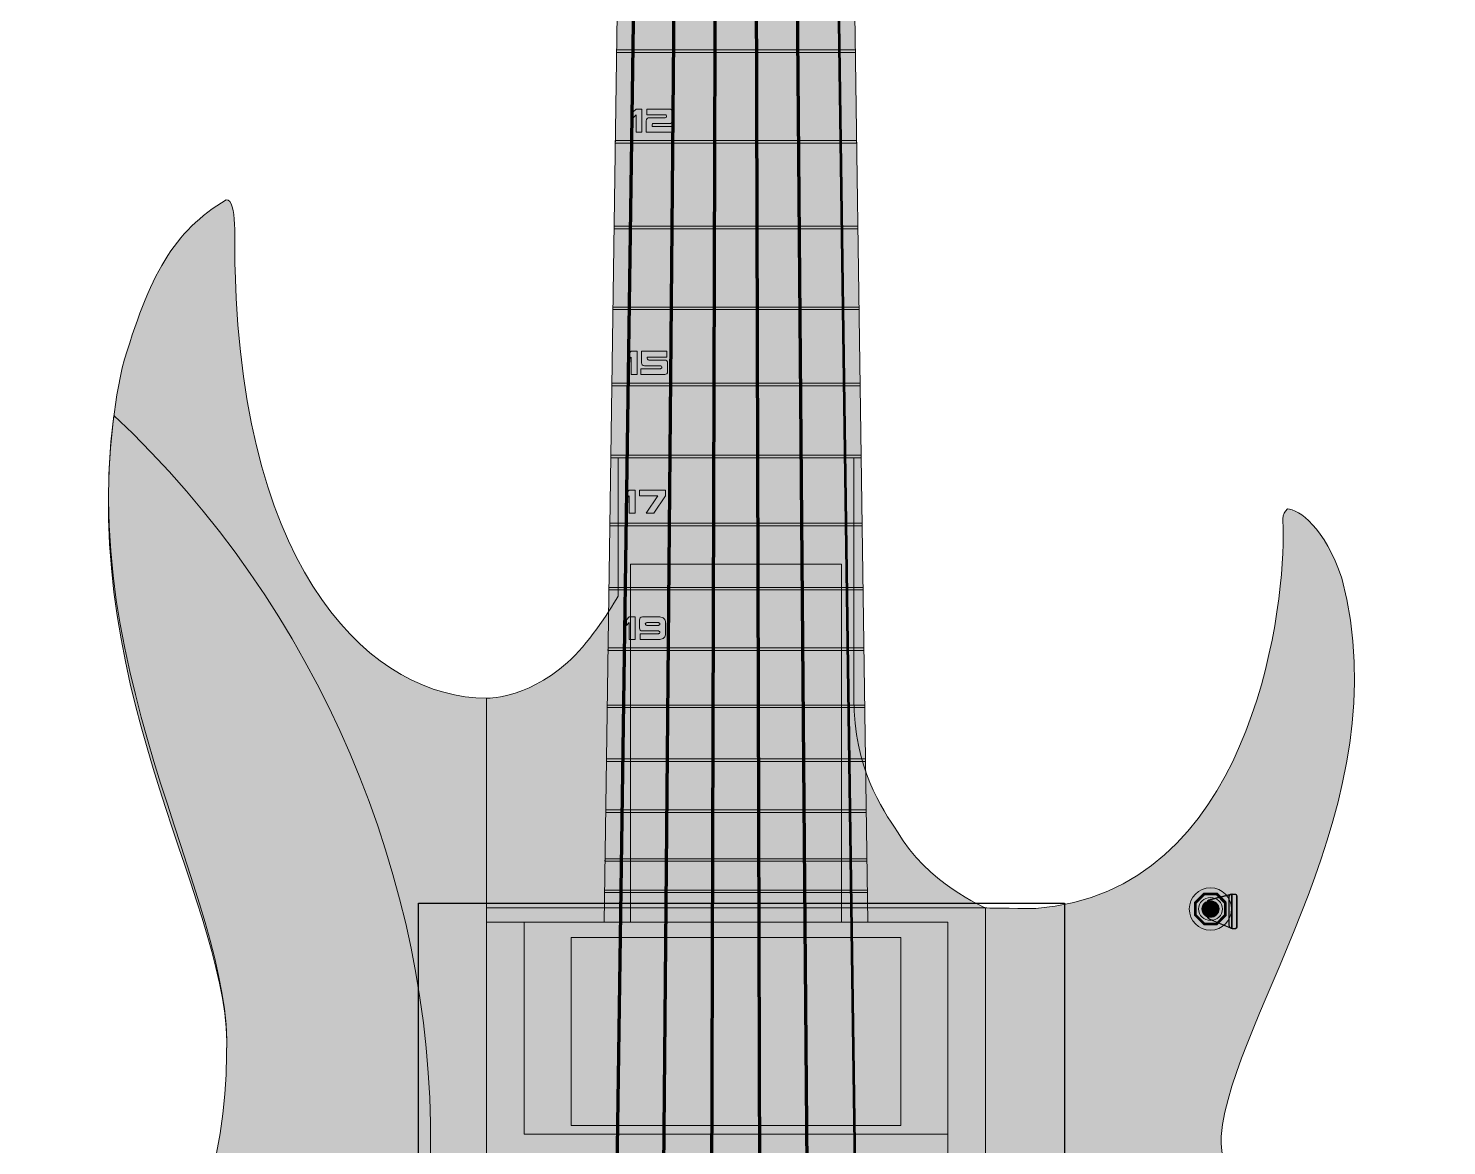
# Model space of a CAD drawing. Header units: millimetres. Extents: x -1358 to 1584, y -714 to 655.
# Drawn here: x 68.9 to 370.1, y -476.2 to -238.9 of the extents above; entities that cross this region are included whole.
import ezdxf

# ---------------------------------------------------------------- set-up
doc = ezdxf.new("R2010")
doc.units = ezdxf.units.MM
doc.header["$MEASUREMENT"] = 0
doc.layers.add('finished guitar', color=7, linetype='Continuous')
picture_1 = doc.add_image_def('image10.png', size_in_pixel=(389, 588))

# ---------------------------------------------------------------- blocks, each defined once
blk = doc.blocks.new('block 244')
at = {"layer": 'finished guitar', "true_color": 0xf23005}
h = blk.add_hatch(color=20, dxfattribs=at)
h.dxf.hatch_style = 2
edge = h.paths.add_edge_path()
edge.add_spline(control_points=[(194.09, -330.14), (194.09, -330.14), (235.33, -330.14), (244.16, -330.14), (244.16, -336.05), (244.16, -366.73), (244.16, -381.32), (244.16, -395.91), (250.05, -404.66), (253.46, -409.58), (259.45, -420.31), (272.13, -425.75), (272.13, -425.75), (272.13, -425.75), (272.13, -712.05), (272.13, -712.05), (272.13, -712.05), (257.97, -713.57), (219.04, -713.57), (180.12, -713.57), (166.13, -710.48), (166.13, -710.48), (166.13, -710.48), (166.13, -381.18), (166.13, -381.18), (166.13, -381.18), (173.96, -381.73), (183.36, -373.65), (187.62, -369.84), (192.04, -363.09), (194.09, -359.56), (194.09, -353.51), (194.09, -330.14), (194.09, -330.14)], knot_values=[0, 0, 0, 0, 1, 1, 1, 2, 2, 2, 3, 3, 3, 4, 4, 4, 5, 5, 5, 6, 6, 6, 7, 7, 7, 8, 8, 8, 9, 9, 9, 10, 10, 10, 11, 11, 11, 11], degree=3, periodic=1)
at = {"layer": 'finished guitar', "lineweight": 0}
blk.add_open_spline([(194.09, -330.14), (194.09, -330.14), (235.33, -330.14), (244.16, -330.14), (244.16, -336.05), (244.16, -366.73), (244.16, -381.32), (244.16, -395.91), (250.05, -404.66), (253.46, -409.58), (259.45, -420.31), (272.13, -425.75), (272.13, -425.75), (272.13, -425.75), (272.13, -712.05), (272.13, -712.05), (272.13, -712.05), (257.97, -713.57), (219.04, -713.57), (180.12, -713.57), (166.13, -710.48), (166.13, -710.48), (166.13, -710.48), (166.13, -381.18), (166.13, -381.18), (166.13, -381.18), (173.96, -381.73), (183.36, -373.65), (187.62, -369.84), (192.04, -363.09), (194.09, -359.56), (194.09, -353.51), (194.09, -330.14), (194.09, -330.14)], degree=3, knots=[0, 0, 0, 0, 1, 1, 1, 2, 2, 2, 3, 3, 3, 4, 4, 4, 5, 5, 5, 6, 6, 6, 7, 7, 7, 8, 8, 8, 9, 9, 9, 10, 10, 10, 11, 11, 11, 11], dxfattribs=at)
blk = doc.blocks.new('block 243')
at = {"layer": 'finished guitar', "true_color": 0x6f0ead}
h = blk.add_hatch(color=204, dxfattribs=at)
h.dxf.hatch_style = 2
h.paths.add_polyline_path([(196.74, -428.8), (196.74, -352.73), (241.51, -352.73), (241.51, -428.8)])
at = {"layer": 'finished guitar', "true_color": 0xf13005}
h = blk.add_hatch(color=20, dxfattribs=at)
h.dxf.hatch_style = 2
h.paths.add_polyline_path([(166.13, -550.73), (272.13, -550.73), (272.13, -425.75), (166.13, -425.75)])
at = {"layer": 'finished guitar', "lineweight": 0}
for points in [[(196.74, -428.8), (196.74, -352.73), (241.51, -352.73), (241.51, -428.8), (196.74, -428.8)], [(166.13, -550.73), (272.13, -550.73), (272.13, -425.75), (166.13, -425.75), (166.13, -550.73)]]:
    blk.add_lwpolyline(points, dxfattribs=at)
at = {"layer": 'finished guitar'}
blk.add_blockref('block 244', (0, 0), dxfattribs=at)
blk = doc.blocks.new('block 250')
at = {"layer": 'finished guitar', "true_color": 0xffffff}
blk.add_hatch(color=7, dxfattribs=at).paths.add_polyline_path([(240.13, 61.04), (198.13, 61.04), (191.13, -428.8), (247.13, -428.8)])
at = {"layer": 'finished guitar', "lineweight": 0}
blk.add_lwpolyline([(240.13, 61.04), (198.13, 61.04), (191.13, -428.8), (247.13, -428.8), (240.13, 61.04)], dxfattribs=at)
blk = doc.blocks.new('block 249')
at = {"layer": 'finished guitar'}
blk.add_blockref('block 250', (0, 0), dxfattribs=at)
blk = doc.blocks.new('block 251')
at = {"layer": 'finished guitar', "true_color": 0x000000}
for points in [[(244.49, -244.03), (193.77, -244.03), (193.78, -243.5), (244.48, -243.5)], [(244.76, -263.29), (193.49, -263.29), (193.5, -262.76), (244.76, -262.76)], [(245.02, -281.48), (193.23, -281.48), (193.24, -280.95), (245.01, -280.95)], [(245.27, -298.64), (192.99, -298.64), (192.99, -298.11), (245.26, -298.11)], [(245.5, -314.84), (192.76, -314.84), (192.76, -314.31), (245.49, -314.31)], [(245.72, -330.14), (192.54, -330.14), (192.54, -329.61), (245.71, -329.61)], [(245.92, -344.57), (192.33, -344.57), (192.34, -344.04), (245.92, -344.04)], [(246.12, -358.19), (192.14, -358.19), (192.14, -357.66), (246.11, -357.66)], [(246.3, -371.05), (191.95, -371.05), (191.96, -370.52), (246.29, -370.52)], [(246.47, -383.19), (191.78, -383.19), (191.79, -382.66), (246.47, -382.66)], [(246.64, -394.64), (191.61, -394.64), (191.62, -394.11), (246.63, -394.11)], [(246.79, -405.46), (191.46, -405.46), (191.47, -404.93), (246.79, -404.93)], [(246.94, -415.85), (191.31, -415.85), (191.32, -415.32), (246.93, -415.32)], [(247.04, -422.49), (191.22, -422.49), (191.22, -421.96), (247.03, -421.96)]]:
    blk.add_hatch(color=178, dxfattribs=at).paths.add_polyline_path(points)
at = {"layer": 'finished guitar', "lineweight": 0}
for points in [[(244.49, -244.03), (193.77, -244.03), (193.78, -243.5), (244.48, -243.5), (244.49, -244.03)], [(244.76, -263.29), (193.49, -263.29), (193.5, -262.76), (244.76, -262.76), (244.76, -263.29)], [(245.02, -281.48), (193.23, -281.48), (193.24, -280.95), (245.01, -280.95), (245.02, -281.48)], [(245.27, -298.64), (192.99, -298.64), (192.99, -298.11), (245.26, -298.11), (245.27, -298.64)], [(245.5, -314.84), (192.76, -314.84), (192.76, -314.31), (245.49, -314.31), (245.5, -314.84)], [(245.72, -330.14), (192.54, -330.14), (192.54, -329.61), (245.71, -329.61), (245.72, -330.14)], [(245.92, -344.57), (192.33, -344.57), (192.34, -344.04), (245.92, -344.04), (245.92, -344.57)], [(246.12, -358.19), (192.14, -358.19), (192.14, -357.66), (246.11, -357.66), (246.12, -358.19)], [(246.3, -371.05), (191.95, -371.05), (191.96, -370.52), (246.29, -370.52), (246.3, -371.05)], [(246.47, -383.19), (191.78, -383.19), (191.79, -382.66), (246.47, -382.66), (246.47, -383.19)], [(246.64, -394.64), (191.61, -394.64), (191.62, -394.11), (246.63, -394.11), (246.64, -394.64)], [(246.79, -405.46), (191.46, -405.46), (191.47, -404.93), (246.79, -404.93), (246.79, -405.46)], [(246.94, -415.85), (191.31, -415.85), (191.32, -415.32), (246.93, -415.32), (246.94, -415.85)], [(247.04, -422.49), (191.22, -422.49), (191.22, -421.96), (247.03, -421.96), (247.04, -422.49)]]:
    blk.add_lwpolyline(points, dxfattribs=at)
blk = doc.blocks.new('block 257')
at = {"layer": 'finished guitar', "true_color": 0x000000}
h = blk.add_hatch(color=178, dxfattribs=at)
h.dxf.hatch_style = 2
h.paths.add_polyline_path([(197.91, -260.99), (197.91, -257.29), (197.3, -257.91), (197.3, -256.67), (197.91, -256.06), (199.15, -256.06), (199.15, -260.99)])
h = blk.add_hatch(color=178, dxfattribs=at)
h.dxf.hatch_style = 2
edge = h.paths.add_edge_path()
edge.add_spline(control_points=[(200.07, -260.99), (200.07, -260.99), (200.07, -258.53), (200.07, -258.53), (200.07, -258.36), (200.13, -258.21), (200.25, -258.09), (200.37, -257.97), (200.52, -257.91), (200.69, -257.91), (200.69, -257.91), (204.09, -257.91), (204.09, -257.91), (204.17, -257.91), (204.24, -257.88), (204.3, -257.82), (204.36, -257.76), (204.4, -257.69), (204.4, -257.6), (204.4, -257.52), (204.36, -257.44), (204.3, -257.38), (204.24, -257.32), (204.17, -257.29), (204.09, -257.29), (204.09, -257.29), (200.23, -257.29), (200.23, -257.29), (200.23, -257.29), (200.23, -256.06), (200.23, -256.06), (200.23, -256.06), (205.01, -256.06), (205.01, -256.06), (205.18, -256.06), (205.32, -256.12), (205.45, -256.24), (205.57, -256.36), (205.63, -256.51), (205.63, -256.67), (205.63, -256.67), (205.63, -258.52), (205.63, -258.52), (205.63, -258.7), (205.57, -258.84), (205.45, -258.96), (205.32, -259.08), (205.18, -259.14), (205.01, -259.14), (205.01, -259.14), (201.62, -259.14), (201.62, -259.14), (201.53, -259.14), (201.46, -259.17), (201.4, -259.23), (201.34, -259.29), (201.31, -259.37), (201.31, -259.45), (201.31, -259.45), (201.31, -259.76), (201.31, -259.76), (201.31, -259.76), (205.78, -259.76), (205.78, -259.76), (205.78, -259.76), (205.78, -260.99), (205.78, -260.99), (205.78, -260.99), (200.07, -260.99), (200.07, -260.99)], knot_values=[0, 0, 0, 0, 1, 1, 1, 2, 2, 2, 3, 3, 3, 4, 4, 4, 5, 5, 5, 6, 6, 6, 7, 7, 7, 8, 8, 8, 9, 9, 9, 10, 10, 10, 11, 11, 11, 12, 12, 12, 13, 13, 13, 14, 14, 14, 15, 15, 15, 16, 16, 16, 17, 17, 17, 18, 18, 18, 19, 19, 19, 20, 20, 20, 21, 21, 21, 22, 22, 22, 23, 23, 23, 23], degree=3, periodic=1)
at = {"layer": 'finished guitar', "lineweight": 0}
blk.add_lwpolyline([(197.91, -260.99), (197.91, -257.29), (197.3, -257.91), (197.3, -256.67), (197.91, -256.06), (199.15, -256.06), (199.15, -260.99), (197.91, -260.99)], dxfattribs=at)
blk.add_open_spline([(200.07, -260.99), (200.07, -260.99), (200.07, -258.53), (200.07, -258.53), (200.07, -258.36), (200.13, -258.21), (200.25, -258.09), (200.37, -257.97), (200.52, -257.91), (200.69, -257.91), (200.69, -257.91), (204.09, -257.91), (204.09, -257.91), (204.17, -257.91), (204.24, -257.88), (204.3, -257.82), (204.36, -257.76), (204.4, -257.69), (204.4, -257.6), (204.4, -257.52), (204.36, -257.44), (204.3, -257.38), (204.24, -257.32), (204.17, -257.29), (204.09, -257.29), (204.09, -257.29), (200.23, -257.29), (200.23, -257.29), (200.23, -257.29), (200.23, -256.06), (200.23, -256.06), (200.23, -256.06), (205.01, -256.06), (205.01, -256.06), (205.18, -256.06), (205.32, -256.12), (205.45, -256.24), (205.57, -256.36), (205.63, -256.51), (205.63, -256.67), (205.63, -256.67), (205.63, -258.52), (205.63, -258.52), (205.63, -258.7), (205.57, -258.84), (205.45, -258.96), (205.32, -259.08), (205.18, -259.14), (205.01, -259.14), (205.01, -259.14), (201.62, -259.14), (201.62, -259.14), (201.53, -259.14), (201.46, -259.17), (201.4, -259.23), (201.34, -259.29), (201.31, -259.37), (201.31, -259.45), (201.31, -259.45), (201.31, -259.76), (201.31, -259.76), (201.31, -259.76), (205.78, -259.76), (205.78, -259.76), (205.78, -259.76), (205.78, -260.99), (205.78, -260.99), (205.78, -260.99), (200.07, -260.99), (200.07, -260.99)], degree=3, knots=[0, 0, 0, 0, 1, 1, 1, 2, 2, 2, 3, 3, 3, 4, 4, 4, 5, 5, 5, 6, 6, 6, 7, 7, 7, 8, 8, 8, 9, 9, 9, 10, 10, 10, 11, 11, 11, 12, 12, 12, 13, 13, 13, 14, 14, 14, 15, 15, 15, 16, 16, 16, 17, 17, 17, 18, 18, 18, 19, 19, 19, 20, 20, 20, 21, 21, 21, 22, 22, 22, 23, 23, 23, 23], dxfattribs=at)
blk = doc.blocks.new('block 258')
at = {"layer": 'finished guitar', "true_color": 0x000000}
h = blk.add_hatch(color=178, dxfattribs=at)
h.dxf.hatch_style = 2
h.paths.add_polyline_path([(196.9, -312.45), (196.9, -308.75), (196.28, -309.37), (196.28, -308.13), (196.9, -307.51), (198.14, -307.51), (198.14, -312.45)])
h = blk.add_hatch(color=178, dxfattribs=at)
h.dxf.hatch_style = 2
edge = h.paths.add_edge_path()
edge.add_spline(control_points=[(198.91, -312.45), (198.91, -312.45), (198.91, -311.22), (198.91, -311.22), (198.91, -311.22), (203.07, -311.22), (203.07, -311.22), (203.16, -311.22), (203.23, -311.19), (203.29, -311.13), (203.35, -311.07), (203.38, -311), (203.38, -310.91), (203.38, -310.83), (203.35, -310.75), (203.29, -310.69), (203.23, -310.63), (203.16, -310.6), (203.07, -310.6), (203.07, -310.6), (199.68, -310.6), (199.68, -310.6), (199.51, -310.6), (199.36, -310.54), (199.24, -310.42), (199.12, -310.3), (199.06, -310.15), (199.06, -309.98), (199.06, -309.98), (199.06, -307.51), (199.06, -307.51), (199.06, -307.51), (204.46, -307.51), (204.46, -307.51), (204.46, -307.51), (204.46, -308.75), (204.46, -308.75), (204.46, -308.75), (200.3, -308.75), (200.3, -308.75), (200.3, -308.75), (200.3, -309.06), (200.3, -309.06), (200.3, -309.14), (200.32, -309.22), (200.38, -309.28), (200.44, -309.34), (200.52, -309.37), (200.6, -309.37), (200.6, -309.37), (204, -309.37), (204, -309.37), (204.17, -309.37), (204.31, -309.43), (204.43, -309.55), (204.56, -309.67), (204.62, -309.82), (204.62, -309.98), (204.62, -309.98), (204.62, -311.84), (204.62, -311.84), (204.62, -312.01), (204.56, -312.15), (204.43, -312.28), (204.31, -312.39), (204.17, -312.45), (204, -312.45), (204, -312.45), (198.91, -312.45), (198.91, -312.45)], knot_values=[0, 0, 0, 0, 1, 1, 1, 2, 2, 2, 3, 3, 3, 4, 4, 4, 5, 5, 5, 6, 6, 6, 7, 7, 7, 8, 8, 8, 9, 9, 9, 10, 10, 10, 11, 11, 11, 12, 12, 12, 13, 13, 13, 14, 14, 14, 15, 15, 15, 16, 16, 16, 17, 17, 17, 18, 18, 18, 19, 19, 19, 20, 20, 20, 21, 21, 21, 22, 22, 22, 23, 23, 23, 23], degree=3, periodic=1)
at = {"layer": 'finished guitar', "lineweight": 0}
blk.add_lwpolyline([(196.9, -312.45), (196.9, -308.75), (196.28, -309.37), (196.28, -308.13), (196.9, -307.51), (198.14, -307.51), (198.14, -312.45), (196.9, -312.45)], dxfattribs=at)
blk.add_open_spline([(198.91, -312.45), (198.91, -312.45), (198.91, -311.22), (198.91, -311.22), (198.91, -311.22), (203.07, -311.22), (203.07, -311.22), (203.16, -311.22), (203.23, -311.19), (203.29, -311.13), (203.35, -311.07), (203.38, -311), (203.38, -310.91), (203.38, -310.83), (203.35, -310.75), (203.29, -310.69), (203.23, -310.63), (203.16, -310.6), (203.07, -310.6), (203.07, -310.6), (199.68, -310.6), (199.68, -310.6), (199.51, -310.6), (199.36, -310.54), (199.24, -310.42), (199.12, -310.3), (199.06, -310.15), (199.06, -309.98), (199.06, -309.98), (199.06, -307.51), (199.06, -307.51), (199.06, -307.51), (204.46, -307.51), (204.46, -307.51), (204.46, -307.51), (204.46, -308.75), (204.46, -308.75), (204.46, -308.75), (200.3, -308.75), (200.3, -308.75), (200.3, -308.75), (200.3, -309.06), (200.3, -309.06), (200.3, -309.14), (200.32, -309.22), (200.38, -309.28), (200.44, -309.34), (200.52, -309.37), (200.6, -309.37), (200.6, -309.37), (204, -309.37), (204, -309.37), (204.17, -309.37), (204.31, -309.43), (204.43, -309.55), (204.56, -309.67), (204.62, -309.82), (204.62, -309.98), (204.62, -309.98), (204.62, -311.84), (204.62, -311.84), (204.62, -312.01), (204.56, -312.15), (204.43, -312.28), (204.31, -312.39), (204.17, -312.45), (204, -312.45), (204, -312.45), (198.91, -312.45), (198.91, -312.45)], degree=3, knots=[0, 0, 0, 0, 1, 1, 1, 2, 2, 2, 3, 3, 3, 4, 4, 4, 5, 5, 5, 6, 6, 6, 7, 7, 7, 8, 8, 8, 9, 9, 9, 10, 10, 10, 11, 11, 11, 12, 12, 12, 13, 13, 13, 14, 14, 14, 15, 15, 15, 16, 16, 16, 17, 17, 17, 18, 18, 18, 19, 19, 19, 20, 20, 20, 21, 21, 21, 22, 22, 22, 23, 23, 23, 23], dxfattribs=at)
blk = doc.blocks.new('block 259')
at = {"layer": 'finished guitar', "true_color": 0x000000}
h = blk.add_hatch(color=178, dxfattribs=at)
h.dxf.hatch_style = 2
h.paths.add_polyline_path([(196.48, -341.92), (196.48, -338.22), (195.86, -338.84), (195.86, -337.6), (196.48, -336.98), (197.71, -336.98), (197.71, -341.92)])
h = blk.add_hatch(color=178, dxfattribs=at)
h.dxf.hatch_style = 2
h.paths.add_polyline_path([(200.07, -341.92), (202.54, -338.22), (198.64, -338.22), (198.64, -336.98), (204.19, -336.98), (204.19, -338.22), (201.72, -341.92)])
at = {"layer": 'finished guitar', "lineweight": 0}
for points in [[(196.48, -341.92), (196.48, -338.22), (195.86, -338.84), (195.86, -337.6), (196.48, -336.98), (197.71, -336.98), (197.71, -341.92), (196.48, -341.92)], [(200.07, -341.92), (202.54, -338.22), (198.64, -338.22), (198.64, -336.98), (204.19, -336.98), (204.19, -338.22), (201.72, -341.92), (200.07, -341.92)]]:
    blk.add_lwpolyline(points, dxfattribs=at)
blk = doc.blocks.new('block 260')
at = {"layer": 'finished guitar', "true_color": 0x000000}
h = blk.add_hatch(color=178, dxfattribs=at)
h.dxf.hatch_style = 2
h.paths.add_polyline_path([(196.48, -368.7), (196.48, -365.14), (195.86, -365.73), (195.86, -364.54), (196.48, -363.95), (197.71, -363.95), (197.71, -368.7)])
h = blk.add_hatch(color=178, dxfattribs=at)
h.dxf.hatch_style = 2
edge = h.paths.add_edge_path()
edge.add_spline(control_points=[(198.79, -368.7), (198.79, -368.7), (198.79, -367.51), (198.79, -367.51), (198.79, -367.51), (202.65, -367.51), (202.65, -367.51), (202.73, -367.51), (202.81, -367.48), (202.87, -367.43), (202.93, -367.37), (202.96, -367.3), (202.96, -367.21), (202.96, -367.13), (202.93, -367.06), (202.87, -367), (202.81, -366.95), (202.73, -366.92), (202.65, -366.92), (202.65, -366.92), (199.25, -366.92), (199.25, -366.92), (199.08, -366.92), (198.94, -366.86), (198.81, -366.75), (198.7, -366.63), (198.64, -366.49), (198.64, -366.32), (198.64, -366.32), (198.64, -364.54), (198.64, -364.54), (198.64, -364.38), (198.7, -364.25), (198.81, -364.13), (198.94, -364.01), (199.08, -363.95), (199.25, -363.95), (199.25, -363.95), (202.96, -363.95), (202.96, -363.95), (203.3, -363.95), (203.59, -364.07), (203.83, -364.3), (204.07, -364.54), (204.19, -364.81), (204.19, -365.14), (204.19, -365.14), (204.19, -367.51), (204.19, -367.51), (204.19, -367.84), (204.07, -368.12), (203.83, -368.35), (203.58, -368.58), (203.3, -368.7), (202.96, -368.7), (202.96, -368.7), (198.79, -368.7), (198.79, -368.7)], knot_values=[0, 0, 0, 0, 1, 1, 1, 2, 2, 2, 3, 3, 3, 4, 4, 4, 5, 5, 5, 6, 6, 6, 7, 7, 7, 8, 8, 8, 9, 9, 9, 10, 10, 10, 11, 11, 11, 12, 12, 12, 13, 13, 13, 14, 14, 14, 15, 15, 15, 16, 16, 16, 17, 17, 17, 18, 18, 18, 19, 19, 19, 19], degree=3, periodic=1)
edge = h.paths.add_edge_path()
edge.add_spline(control_points=[(202.65, -365.73), (202.73, -365.73), (202.81, -365.7), (202.87, -365.65), (202.93, -365.59), (202.96, -365.52), (202.96, -365.43), (202.96, -365.35), (202.93, -365.28), (202.87, -365.23), (202.81, -365.17), (202.73, -365.14), (202.65, -365.14), (202.65, -365.14), (200.18, -365.14), (200.18, -365.14), (200.09, -365.14), (200.02, -365.17), (199.96, -365.23), (199.9, -365.28), (199.87, -365.35), (199.87, -365.43), (199.87, -365.52), (199.9, -365.59), (199.96, -365.65), (200.02, -365.7), (200.09, -365.73), (200.18, -365.73), (200.18, -365.73), (202.65, -365.73), (202.65, -365.73)], knot_values=[0, 0, 0, 0, 1, 1, 1, 2, 2, 2, 3, 3, 3, 4, 4, 4, 5, 5, 5, 6, 6, 6, 7, 7, 7, 8, 8, 8, 9, 9, 9, 10, 10, 10, 10], degree=3, periodic=1)
at = {"layer": 'finished guitar', "lineweight": 0}
blk.add_lwpolyline([(196.48, -368.7), (196.48, -365.14), (195.86, -365.73), (195.86, -364.54), (196.48, -363.95), (197.71, -363.95), (197.71, -368.7), (196.48, -368.7)], dxfattribs=at)
for points, knots in [([(198.79, -368.7), (198.79, -368.7), (198.79, -367.51), (198.79, -367.51), (198.79, -367.51), (202.65, -367.51), (202.65, -367.51), (202.73, -367.51), (202.81, -367.48), (202.87, -367.43), (202.93, -367.37), (202.96, -367.3), (202.96, -367.21), (202.96, -367.13), (202.93, -367.06), (202.87, -367), (202.81, -366.95), (202.73, -366.92), (202.65, -366.92), (202.65, -366.92), (199.25, -366.92), (199.25, -366.92), (199.08, -366.92), (198.94, -366.86), (198.81, -366.75), (198.7, -366.63), (198.64, -366.49), (198.64, -366.32), (198.64, -366.32), (198.64, -364.54), (198.64, -364.54), (198.64, -364.38), (198.7, -364.25), (198.81, -364.13), (198.94, -364.01), (199.08, -363.95), (199.25, -363.95), (199.25, -363.95), (202.96, -363.95), (202.96, -363.95), (203.3, -363.95), (203.59, -364.07), (203.83, -364.3), (204.07, -364.54), (204.19, -364.81), (204.19, -365.14), (204.19, -365.14), (204.19, -367.51), (204.19, -367.51), (204.19, -367.84), (204.07, -368.12), (203.83, -368.35), (203.58, -368.58), (203.3, -368.7), (202.96, -368.7), (202.96, -368.7), (198.79, -368.7), (198.79, -368.7)], [0, 0, 0, 0, 1, 1, 1, 2, 2, 2, 3, 3, 3, 4, 4, 4, 5, 5, 5, 6, 6, 6, 7, 7, 7, 8, 8, 8, 9, 9, 9, 10, 10, 10, 11, 11, 11, 12, 12, 12, 13, 13, 13, 14, 14, 14, 15, 15, 15, 16, 16, 16, 17, 17, 17, 18, 18, 18, 19, 19, 19, 19]), ([(202.65, -365.73), (202.73, -365.73), (202.81, -365.7), (202.87, -365.65), (202.93, -365.59), (202.96, -365.52), (202.96, -365.43), (202.96, -365.35), (202.93, -365.28), (202.87, -365.23), (202.81, -365.17), (202.73, -365.14), (202.65, -365.14), (202.65, -365.14), (200.18, -365.14), (200.18, -365.14), (200.09, -365.14), (200.02, -365.17), (199.96, -365.23), (199.9, -365.28), (199.87, -365.35), (199.87, -365.43), (199.87, -365.52), (199.9, -365.59), (199.96, -365.65), (200.02, -365.7), (200.09, -365.73), (200.18, -365.73), (200.18, -365.73), (202.65, -365.73), (202.65, -365.73)], [0, 0, 0, 0, 1, 1, 1, 2, 2, 2, 3, 3, 3, 4, 4, 4, 5, 5, 5, 6, 6, 6, 7, 7, 7, 8, 8, 8, 9, 9, 9, 10, 10, 10, 10])]:
    blk.add_open_spline(points, degree=3, knots=knots, dxfattribs=at)
blk = doc.blocks.new('block 252')
at = {"layer": 'finished guitar'}
for name in ['block 257', 'block 258', 'block 259', 'block 260']:
    blk.add_blockref(name, (0, 0), dxfattribs=at)
blk = doc.blocks.new('block 248')
at = {"layer": 'finished guitar'}
for name in ['block 249', 'block 251', 'block 252']:
    blk.add_blockref(name, (0, 0), dxfattribs=at)
blk = doc.blocks.new('block 278')
at = {"layer": 'finished guitar', "true_color": 0x031ca6}
h = blk.add_hatch(color=164, dxfattribs=at)
edge = h.paths.add_edge_path()
edge.add_spline(control_points=[(112.75, -290.18), (112.62, -284.19), (113.23, -275.4), (110.88, -275.31), (99.7, -282.11), (94.56, -291.04), (88.76, -311.02), (75.41, -372.62), (112.77, -423.8), (110.93, -456.98), (110.88, -501.66), (79.53, -545.06), (73.21, -590.86), (69.84, -622.74), (68.85, -693.18), (166.13, -710.48), (166.13, -710.48), (166.13, -381.18), (166.13, -381.18), (142.47, -381.18), (114.34, -355.69), (112.75, -290.18)], knot_values=[0, 0, 0, 0, 1, 1, 1, 2, 2, 2, 3, 3, 3, 4, 4, 4, 5, 5, 5, 6, 6, 6, 7, 7, 7, 7], degree=3, periodic=1)
at = {"layer": 'finished guitar', "lineweight": 0}
blk.add_open_spline([(112.75, -290.18), (112.62, -284.19), (113.23, -275.4), (110.88, -275.31), (99.7, -282.11), (94.56, -291.04), (88.76, -311.02), (75.41, -372.62), (112.77, -423.8), (110.93, -456.98), (110.88, -501.66), (79.53, -545.06), (73.21, -590.86), (69.84, -622.74), (68.85, -693.18), (166.13, -710.48), (166.13, -710.48), (166.13, -381.18), (166.13, -381.18), (142.47, -381.18), (114.34, -355.69), (112.75, -290.18)], degree=3, knots=[0, 0, 0, 0, 1, 1, 1, 2, 2, 2, 3, 3, 3, 4, 4, 4, 5, 5, 5, 6, 6, 6, 7, 7, 7, 7], dxfattribs=at)
blk = doc.blocks.new('block 277')
at = {"layer": 'finished guitar'}
blk.add_blockref('block 278', (0, 0), dxfattribs=at)
blk = doc.blocks.new('block 279')
at = {"layer": 'finished guitar', "true_color": 0x191919}
for points in [[(264.13, -473.8), (174.13, -473.8), (174.13, -428.8), (264.13, -428.8)], [(264.13, -547.73), (174.13, -547.73), (174.13, -502.73), (264.13, -502.73)]]:
    blk.add_hatch(color=179, dxfattribs=at).paths.add_polyline_path(points)
at = {"layer": 'finished guitar', "true_color": 0x031ca6}
for points in [[(184.13, -432), (254.13, -432), (254.13, -472), (184.13, -472)], [(184.13, -505.23), (254.13, -505.23), (254.13, -545.23), (184.13, -545.23)]]:
    blk.add_hatch(color=164, dxfattribs=at).paths.add_polyline_path(points)
at = {"layer": 'finished guitar', "lineweight": 0}
for points in [[(264.13, -473.8), (174.13, -473.8), (174.13, -428.8), (264.13, -428.8), (264.13, -473.8)], [(184.13, -432), (254.13, -432), (254.13, -472), (184.13, -472), (184.13, -432)], [(264.13, -547.73), (174.13, -547.73), (174.13, -502.73), (264.13, -502.73), (264.13, -547.73)], [(184.13, -505.23), (254.13, -505.23), (254.13, -545.23), (184.13, -545.23), (184.13, -505.23)]]:
    blk.add_lwpolyline(points, dxfattribs=at)
blk = doc.blocks.new('block 276')
at = {"layer": 'finished guitar', "true_color": 0xf13005}
h = blk.add_hatch(color=20, dxfattribs=at)
edge = h.paths.add_edge_path()
edge.add_spline(control_points=[(87, -321.14), (79.27, -381.71), (112.61, -426.73), (110.93, -456.98), (110.88, -501.66), (79.53, -545.06), (73.21, -590.86), (72.2, -600.44), (71.54, -604.6), (72.47, -619.53), (184.13, -554.98), (174.13, -402.58), (87, -321.14)], knot_values=[0, 0, 0, 0, 1, 1, 1, 2, 2, 2, 3, 3, 3, 4, 4, 4, 4], degree=3, periodic=1)
blk.add_hatch(color=20, dxfattribs=at).paths.add_polyline_path([(264.13, -547.73), (166.13, -547.73), (166.13, -428.8), (264.13, -428.8)])
at = {"layer": 'finished guitar', "lineweight": 0}
blk.add_lwpolyline([(264.13, -547.73), (166.13, -547.73), (166.13, -428.8), (264.13, -428.8), (264.13, -547.73)], dxfattribs=at)
blk.add_open_spline([(87, -321.14), (79.27, -381.71), (112.61, -426.73), (110.93, -456.98), (110.88, -501.66), (79.53, -545.06), (73.21, -590.86), (72.2, -600.44), (71.54, -604.6), (72.47, -619.53), (184.13, -554.98), (174.13, -402.58), (87, -321.14)], degree=3, knots=[0, 0, 0, 0, 1, 1, 1, 2, 2, 2, 3, 3, 3, 4, 4, 4, 4], dxfattribs=at)
at = {"layer": 'finished guitar'}
for name in ['block 277', 'block 279']:
    blk.add_blockref(name, (0, 0), dxfattribs=at)
blk = doc.blocks.new('block 282')
at = {"layer": 'finished guitar', "true_color": 0x031ca6}
h = blk.add_hatch(color=164, dxfattribs=at)
edge = h.paths.add_edge_path()
edge.add_spline(control_points=[(370.06, -605.27), (367.89, -581.48), (358.68, -568.35), (351.45, -551.29), (337.35, -518.02), (322.15, -489.67), (322.15, -474.28), (324.57, -448.02), (360.5, -403.53), (347.8, -355.74), (347.8, -355.74), (347.8, -355.74), (347.8, -355.74), (344.28, -345.04), (338.66, -341), (336.23, -341), (336.23, -341), (336.23, -341), (336.23, -341), (334.86, -342.16), (335.42, -343.44), (335.34, -346.82), (335.45, -363.66), (328.1, -422.58), (282.81, -425.87), (282.81, -425.87), (282.81, -425.87), (282.81, -425.87), (277.65, -425.87), (272.13, -425.75), (272.13, -425.75), (272.13, -425.75), (272.12, -712.05), (272.13, -712.05), (366.54, -700.79), (369.55, -656.92), (370.06, -605.27), (370.06, -605.27), (370.06, -605.27), (370.06, -605.27)], knot_values=[0, 0, 0, 0, 1, 1, 1, 2, 2, 2, 3, 3, 3, 4, 4, 4, 5, 5, 5, 6, 6, 6, 7, 7, 7, 8, 8, 8, 9, 9, 9, 10, 10, 10, 11, 11, 11, 12, 12, 12, 13, 13, 13, 13], degree=3, periodic=1)
at = {"layer": 'finished guitar', "lineweight": 0}
blk.add_open_spline([(370.06, -605.27), (367.89, -581.48), (358.68, -568.35), (351.45, -551.29), (337.35, -518.02), (322.15, -489.67), (322.15, -474.28), (324.57, -448.02), (360.5, -403.53), (347.8, -355.74), (347.8, -355.74), (347.8, -355.74), (347.8, -355.74), (344.28, -345.04), (338.66, -341), (336.23, -341), (336.23, -341), (336.23, -341), (336.23, -341), (334.86, -342.16), (335.42, -343.44), (335.34, -346.82), (335.45, -363.66), (328.1, -422.58), (282.81, -425.87), (282.81, -425.87), (282.81, -425.87), (282.81, -425.87), (277.65, -425.87), (272.13, -425.75), (272.13, -425.75), (272.13, -425.75), (272.12, -712.05), (272.13, -712.05), (366.54, -700.79), (369.55, -656.92), (370.06, -605.27), (370.06, -605.27), (370.06, -605.27), (370.06, -605.27)], degree=3, knots=[0, 0, 0, 0, 1, 1, 1, 2, 2, 2, 3, 3, 3, 4, 4, 4, 5, 5, 5, 6, 6, 6, 7, 7, 7, 8, 8, 8, 9, 9, 9, 10, 10, 10, 11, 11, 11, 12, 12, 12, 13, 13, 13, 13], dxfattribs=at)
blk = doc.blocks.new('block 281')
at = {"layer": 'finished guitar'}
blk.add_blockref('block 282', (0, 0), dxfattribs=at)
blk = doc.blocks.new('block 280')
at = {"layer": 'finished guitar'}
blk.add_blockref('block 281', (0, 0), dxfattribs=at)
blk = doc.blocks.new('block 313')
at = {"layer": 'finished guitar'}
image = blk.add_image(picture_1, insert=(151.69, -632.18), size_in_units=(137.23, 207.43), dxfattribs=at)
blk = doc.blocks.new('block 316')
at = {"layer": 'finished guitar', "true_color": 0xffffff}
h = blk.add_hatch(color=7, dxfattribs=at)
h.dxf.hatch_style = 2
h.paths.add_polyline_path([(321.3, -422.6), (321.15, -422.6), (318.66, -422.6), (318.51, -422.6), (318.41, -422.7), (316.64, -424.46), (316.54, -424.57), (316.54, -424.71), (316.54, -427.21), (316.54, -427.35), (316.64, -427.46), (318.41, -429.22), (318.51, -429.32), (318.66, -429.32), (321.15, -429.32), (321.3, -429.32), (321.4, -429.22), (323.16, -427.46), (323.27, -427.35), (323.27, -427.21), (323.27, -424.71), (323.27, -424.57), (323.16, -424.46), (321.4, -422.7)])
h.paths.add_polyline_path([(321.15, -422.95), (322.91, -424.71), (322.91, -427.21), (321.15, -428.97), (318.66, -428.97), (316.89, -427.21), (316.89, -424.71), (318.66, -422.95)])
at = {"layer": 'finished guitar', "true_color": 0xcc0000}
blk.add_hatch(color=12, dxfattribs=at).paths.add_polyline_path([(318.58, -429.15), (316.72, -427.28), (316.72, -424.64), (318.58, -422.77), (321.22, -422.77), (323.09, -424.64), (323.09, -427.28), (321.22, -429.15)])
at = {"layer": 'finished guitar', "lineweight": 0}
for points in [[(321.3, -422.6), (321.15, -422.6), (318.66, -422.6), (318.51, -422.6), (318.41, -422.7), (316.64, -424.46), (316.54, -424.57), (316.54, -424.71), (316.54, -427.21), (316.54, -427.35), (316.64, -427.46), (318.41, -429.22), (318.51, -429.32), (318.66, -429.32), (321.15, -429.32), (321.3, -429.32), (321.4, -429.22), (323.16, -427.46), (323.27, -427.35), (323.27, -427.21), (323.27, -424.71), (323.27, -424.57), (323.16, -424.46), (321.4, -422.7), (321.3, -422.6), (321.3, -422.6)], [(318.58, -429.15), (316.72, -427.28), (316.72, -424.64), (318.58, -422.77), (321.22, -422.77), (323.09, -424.64), (323.09, -427.28), (321.22, -429.15), (318.58, -429.15)], [(321.15, -422.95), (322.91, -424.71), (322.91, -427.21), (321.15, -428.97), (318.66, -428.97), (316.89, -427.21), (316.89, -424.71), (318.66, -422.95), (321.15, -422.95)]]:
    blk.add_lwpolyline(points, dxfattribs=at)
blk = doc.blocks.new('block 317')
at = {"layer": 'finished guitar', "true_color": 0xffffff}
h = blk.add_hatch(color=7, dxfattribs=at)
h.dxf.hatch_style = 2
edge = h.paths.add_edge_path()
edge.add_spline(control_points=[(324.49, -422.78), (324.49, -422.78), (320.26, -423.84), (320.26, -423.84), (319.79, -423.92), (319.2, -424.07), (319.2, -424.55), (319.2, -424.55), (319.2, -427.37), (319.2, -427.37), (319.2, -428.08), (319.74, -428.21), (320.26, -428.43), (320.26, -428.43), (324.49, -430.19), (324.49, -430.19), (324.49, -430.19), (324.49, -422.78), (324.49, -422.78), (324.49, -422.78), (324.49, -422.78), (324.49, -422.78)], knot_values=[0, 0, 0, 0, 1, 1, 1, 2, 2, 2, 3, 3, 3, 4, 4, 4, 5, 5, 5, 6, 6, 6, 7, 7, 7, 7], degree=3, periodic=1)
edge = h.paths.add_edge_path()
edge.add_spline(control_points=[(324.4, -422.9), (324.4, -422.9), (324.4, -430.06), (324.4, -430.06), (324.4, -430.06), (320.29, -428.35), (320.29, -428.35), (320.24, -428.32), (320.18, -428.3), (320.13, -428.28), (319.68, -428.1), (319.29, -427.94), (319.29, -427.37), (319.29, -427.37), (319.29, -424.55), (319.29, -424.55), (319.29, -424.23), (319.59, -424.04), (320.28, -423.93), (320.28, -423.93), (324.4, -422.9), (324.4, -422.9)], knot_values=[0, 0, 0, 0, 0.352778, 0.352778, 0.352778, 0.705556, 0.705556, 0.705556, 1.058333, 1.058333, 1.058333, 1.411111, 1.411111, 1.411111, 1.763889, 1.763889, 1.763889, 2.116667, 2.116667, 2.116667, 2.469444, 2.469444, 2.469444, 2.469444], degree=3, periodic=0)
edge.add_line((324.4, -422.9), (324.4, -422.9))
at = {"layer": 'finished guitar', "true_color": 0x333333}
h = blk.add_hatch(color=250, dxfattribs=at)
edge = h.paths.add_edge_path()
edge.add_spline(control_points=[(320.27, -428.39), (320.27, -428.39), (320.12, -428.32), (320.12, -428.32), (319.65, -428.14), (319.24, -427.97), (319.24, -427.37), (319.24, -427.37), (319.24, -424.55), (319.24, -424.55), (319.24, -424.11), (319.79, -423.96), (320.26, -423.89), (320.26, -423.89), (324.45, -422.84), (324.45, -422.84), (324.45, -422.84), (324.45, -430.13), (324.45, -430.13), (324.45, -430.13), (320.27, -428.39), (320.27, -428.39)], knot_values=[0, 0, 0, 0, 1, 1, 1, 2, 2, 2, 3, 3, 3, 4, 4, 4, 5, 5, 5, 6, 6, 6, 7, 7, 7, 7], degree=3, periodic=1)
at = {"layer": 'finished guitar', "lineweight": 0}
for points in [[(324.49, -422.78), (324.49, -422.78), (320.26, -423.84), (320.26, -423.84), (319.79, -423.92), (319.2, -424.07), (319.2, -424.55), (319.2, -424.55), (319.2, -427.37), (319.2, -427.37), (319.2, -428.08), (319.74, -428.21), (320.26, -428.43), (320.26, -428.43), (324.49, -430.19), (324.49, -430.19), (324.49, -430.19), (324.49, -422.78), (324.49, -422.78), (324.49, -422.78), (324.49, -422.78), (324.49, -422.78)], [(320.27, -428.39), (320.27, -428.39), (320.12, -428.32), (320.12, -428.32), (319.65, -428.14), (319.24, -427.97), (319.24, -427.37), (319.24, -427.37), (319.24, -424.55), (319.24, -424.55), (319.24, -424.11), (319.79, -423.96), (320.26, -423.89), (320.26, -423.89), (324.45, -422.84), (324.45, -422.84), (324.45, -422.84), (324.45, -430.13), (324.45, -430.13), (324.45, -430.13), (320.27, -428.39), (320.27, -428.39)], [(324.4, -422.9), (324.4, -422.9), (324.4, -430.06), (324.4, -430.06), (324.4, -430.06), (320.29, -428.35), (320.29, -428.35), (320.24, -428.32), (320.18, -428.3), (320.13, -428.28), (319.68, -428.1), (319.29, -427.94), (319.29, -427.37), (319.29, -427.37), (319.29, -424.55), (319.29, -424.55), (319.29, -424.23), (319.59, -424.04), (320.28, -423.93), (320.28, -423.93), (324.4, -422.9), (324.4, -422.9)]]:
    blk.add_open_spline(points, degree=3, knots=[0, 0, 0, 0, 1, 1, 1, 2, 2, 2, 3, 3, 3, 4, 4, 4, 5, 5, 5, 6, 6, 6, 7, 7, 7, 7], dxfattribs=at)
blk = doc.blocks.new('block 318')
at = {"layer": 'finished guitar', "true_color": 0xffffff}
h = blk.add_hatch(color=7, dxfattribs=at)
h.dxf.hatch_style = 2
edge = h.paths.add_edge_path()
edge.add_spline(control_points=[(324.42, -422.79), (324.07, -422.79), (323.78, -423.07), (323.78, -423.42), (323.78, -423.42), (323.78, -429.36), (323.78, -429.36), (323.78, -429.81), (324.15, -430.18), (324.61, -430.18), (324.61, -430.18), (324.61, -430.18), (324.62, -430.18), (324.62, -430.18), (325.19, -430.18), (325.19, -430.18), (325.39, -430.17), (325.55, -430.01), (325.55, -429.81), (325.55, -429.81), (325.55, -423.16), (325.55, -423.16), (325.55, -422.96), (325.39, -422.8), (325.19, -422.8), (325.19, -422.8), (324.42, -422.79), (324.42, -422.79), (324.42, -422.79), (324.42, -422.79), (324.42, -422.79), (324.42, -422.79), (324.42, -422.79), (324.42, -422.79)], knot_values=[0, 0, 0, 0, 1, 1, 1, 2, 2, 2, 3, 3, 3, 4, 4, 4, 5, 5, 5, 6, 6, 6, 7, 7, 7, 8, 8, 8, 9, 9, 9, 10, 10, 10, 11, 11, 11, 11], degree=3, periodic=1)
edge = h.paths.add_edge_path()
edge.add_spline(control_points=[(324.42, -422.79), (324.42, -422.79), (324.42, -422.88), (324.42, -422.88), (324.42, -422.88), (325.19, -422.89), (325.19, -422.89), (325.34, -422.89), (325.46, -423.01), (325.46, -423.16), (325.46, -423.16), (325.46, -429.81), (325.46, -429.81), (325.46, -429.96), (325.34, -430.09), (325.19, -430.09), (325.19, -430.09), (324.61, -430.09), (324.61, -430.09), (324.2, -430.09), (323.87, -429.76), (323.87, -429.36), (323.87, -429.36), (323.87, -423.42), (323.87, -423.42), (323.87, -423.12), (324.12, -422.88), (324.42, -422.88), (324.42, -422.88), (324.42, -422.79), (324.42, -422.79)], knot_values=[0, 0, 0, 0, 0.352778, 0.352778, 0.352778, 0.705556, 0.705556, 0.705556, 1.058333, 1.058333, 1.058333, 1.411111, 1.411111, 1.411111, 1.763889, 1.763889, 1.763889, 2.116667, 2.116667, 2.116667, 2.469444, 2.469444, 2.469444, 2.822222, 2.822222, 2.822222, 3.175, 3.175, 3.175, 3.527778, 3.527778, 3.527778, 3.527778], degree=3, periodic=0)
edge.add_line((324.42, -422.79), (324.42, -422.79))
at = {"layer": 'finished guitar', "true_color": 0x262626}
h = blk.add_hatch(color=179, dxfattribs=at)
edge = h.paths.add_edge_path()
edge.add_spline(control_points=[(324.61, -430.14), (324.18, -430.14), (323.83, -429.79), (323.83, -429.36), (323.83, -429.36), (323.83, -423.42), (323.83, -423.42), (323.83, -423.1), (324.09, -422.83), (324.42, -422.83), (324.42, -422.83), (325.19, -422.84), (325.19, -422.84), (325.37, -422.84), (325.51, -422.99), (325.51, -423.16), (325.51, -423.16), (325.51, -429.81), (325.51, -429.81), (325.51, -429.99), (325.37, -430.13), (325.19, -430.13), (325.19, -430.13), (324.61, -430.14), (324.61, -430.14)], knot_values=[0, 0, 0, 0, 1, 1, 1, 2, 2, 2, 3, 3, 3, 4, 4, 4, 5, 5, 5, 6, 6, 6, 7, 7, 7, 8, 8, 8, 8], degree=3, periodic=1)
at = {"layer": 'finished guitar', "lineweight": 0}
for points, knots in [([(324.42, -422.79), (324.07, -422.79), (323.78, -423.07), (323.78, -423.42), (323.78, -423.42), (323.78, -429.36), (323.78, -429.36), (323.78, -429.81), (324.15, -430.18), (324.61, -430.18), (324.61, -430.18), (324.61, -430.18), (324.62, -430.18), (324.62, -430.18), (325.19, -430.18), (325.19, -430.18), (325.39, -430.17), (325.55, -430.01), (325.55, -429.81), (325.55, -429.81), (325.55, -423.16), (325.55, -423.16), (325.55, -422.96), (325.39, -422.8), (325.19, -422.8), (325.19, -422.8), (324.42, -422.79), (324.42, -422.79), (324.42, -422.79), (324.42, -422.79), (324.42, -422.79), (324.42, -422.79), (324.42, -422.79), (324.42, -422.79)], [0, 0, 0, 0, 1, 1, 1, 2, 2, 2, 3, 3, 3, 4, 4, 4, 5, 5, 5, 6, 6, 6, 7, 7, 7, 8, 8, 8, 9, 9, 9, 10, 10, 10, 11, 11, 11, 11]), ([(324.61, -430.14), (324.18, -430.14), (323.83, -429.79), (323.83, -429.36), (323.83, -429.36), (323.83, -423.42), (323.83, -423.42), (323.83, -423.1), (324.09, -422.83), (324.42, -422.83), (324.42, -422.83), (325.19, -422.84), (325.19, -422.84), (325.37, -422.84), (325.51, -422.99), (325.51, -423.16), (325.51, -423.16), (325.51, -429.81), (325.51, -429.81), (325.51, -429.99), (325.37, -430.13), (325.19, -430.13), (325.19, -430.13), (324.61, -430.14), (324.61, -430.14)], [0, 0, 0, 0, 1, 1, 1, 2, 2, 2, 3, 3, 3, 4, 4, 4, 5, 5, 5, 6, 6, 6, 7, 7, 7, 8, 8, 8, 8]), ([(324.42, -422.79), (324.42, -422.79), (324.42, -422.88), (324.42, -422.88), (324.42, -422.88), (325.19, -422.89), (325.19, -422.89), (325.34, -422.89), (325.46, -423.01), (325.46, -423.16), (325.46, -423.16), (325.46, -429.81), (325.46, -429.81), (325.46, -429.96), (325.34, -430.09), (325.19, -430.09), (325.19, -430.09), (324.61, -430.09), (324.61, -430.09), (324.2, -430.09), (323.87, -429.76), (323.87, -429.36), (323.87, -429.36), (323.87, -423.42), (323.87, -423.42), (323.87, -423.12), (324.12, -422.88), (324.42, -422.88), (324.42, -422.88), (324.42, -422.79), (324.42, -422.79)], [0, 0, 0, 0, 1, 1, 1, 2, 2, 2, 3, 3, 3, 4, 4, 4, 5, 5, 5, 6, 6, 6, 7, 7, 7, 8, 8, 8, 9, 9, 9, 10, 10, 10, 10])]:
    blk.add_open_spline(points, degree=3, knots=knots, dxfattribs=at)
blk = doc.blocks.new('block 315')
at = {"layer": 'finished guitar', "true_color": 0x191919}
h = blk.add_hatch(color=179, dxfattribs=at)
edge = h.paths.add_edge_path()
edge.add_spline(control_points=[(315.41, -425.98), (315.41, -428.46), (317.42, -430.48), (319.9, -430.48), (322.38, -430.48), (324.39, -428.46), (324.39, -425.98), (324.39, -423.5), (322.38, -421.49), (319.9, -421.49), (317.42, -421.49), (315.41, -423.5), (315.41, -425.98)], knot_values=[0, 0, 0, 0, 1, 1, 1, 2, 2, 2, 3, 3, 3, 4, 4, 4, 4], degree=3, periodic=1)
at = {"layer": 'finished guitar', "true_color": 0xffffff}
h = blk.add_hatch(color=7, dxfattribs=at)
edge = h.paths.add_edge_path()
edge.add_spline(control_points=[(317.37, -425.98), (317.37, -427.33), (318.5, -428.43), (319.9, -428.43), (321.3, -428.43), (322.44, -427.33), (322.44, -425.98), (322.44, -424.63), (321.3, -423.54), (319.9, -423.54), (318.5, -423.54), (317.37, -424.63), (317.37, -425.98)], knot_values=[0, 0, 0, 0, 1, 1, 1, 2, 2, 2, 3, 3, 3, 4, 4, 4, 4], degree=3, periodic=1)
at = {"layer": 'finished guitar', "true_color": 0x333333}
h = blk.add_hatch(color=250, dxfattribs=at)
edge = h.paths.add_edge_path()
edge.add_spline(control_points=[(318.07, -425.98), (318.07, -426.96), (318.89, -427.75), (319.9, -427.75), (320.91, -427.75), (321.73, -426.96), (321.73, -425.98), (321.73, -425.01), (320.91, -424.22), (319.9, -424.22), (318.89, -424.22), (318.07, -425.01), (318.07, -425.98)], knot_values=[0, 0, 0, 0, 1, 1, 1, 2, 2, 2, 3, 3, 3, 4, 4, 4, 4], degree=3, periodic=1)
at = {"layer": 'finished guitar', "lineweight": 0}
for points in [[(315.41, -425.98), (315.41, -428.46), (317.42, -430.48), (319.9, -430.48), (322.38, -430.48), (324.39, -428.46), (324.39, -425.98), (324.39, -423.5), (322.38, -421.49), (319.9, -421.49), (317.42, -421.49), (315.41, -423.5), (315.41, -425.98)], [(317.37, -425.98), (317.37, -427.33), (318.5, -428.43), (319.9, -428.43), (321.3, -428.43), (322.44, -427.33), (322.44, -425.98), (322.44, -424.63), (321.3, -423.54), (319.9, -423.54), (318.5, -423.54), (317.37, -424.63), (317.37, -425.98)], [(318.07, -425.98), (318.07, -426.96), (318.89, -427.75), (319.9, -427.75), (320.91, -427.75), (321.73, -426.96), (321.73, -425.98), (321.73, -425.01), (320.91, -424.22), (319.9, -424.22), (318.89, -424.22), (318.07, -425.01), (318.07, -425.98)]]:
    blk.add_open_spline(points, degree=3, knots=[0, 0, 0, 0, 1, 1, 1, 2, 2, 2, 3, 3, 3, 4, 4, 4, 4], dxfattribs=at)
at = {"layer": 'finished guitar'}
for name in ['block 316', 'block 317', 'block 318']:
    blk.add_blockref(name, (0, 0), dxfattribs=at)
blk = doc.blocks.new('block 285')
at = {"layer": 'finished guitar'}
for name in ['block 315', 'block 313']:
    blk.add_blockref(name, (0, 0), dxfattribs=at)
blk = doc.blocks.new('block 320')
at = {"layer": 'finished guitar', "color": 250, "lineweight": 53, "true_color": 0x333333}
blk.add_lwpolyline([(245.85, -582.53), (236.63, 77.04), (256.89, 196.95)], dxfattribs=at)
at = {"layer": 'finished guitar', "color": 250, "lineweight": 70, "true_color": 0x333333}
blk.add_lwpolyline([(235.09, -583.53), (229.63, 77.04), (243.99, 181.07)], dxfattribs=at)
at = {"layer": 'finished guitar', "color": 250, "lineweight": 100, "true_color": 0x333333}
blk.add_lwpolyline([(224.45, -584.62), (222.63, 77.04), (231.54, 166.5)], dxfattribs=at)
at = {"layer": 'finished guitar', "color": 250, "lineweight": 120, "true_color": 0x333333}
for points in [[(213.75, -583.78), (215.63, 77.04), (218.4, 150.74)], [(202.92, -585.2), (208.63, 63.04), (208.63, 77.04), (205.8, 135.78)]]:
    blk.add_lwpolyline(points, dxfattribs=at)
at = {"layer": 'finished guitar', "color": 250, "lineweight": 140, "true_color": 0x333333}
blk.add_lwpolyline([(192.41, -586.15), (201.63, 61.04), (201.63, 77.04), (192.47, 120.07)], dxfattribs=at)
blk = doc.blocks.new('block 319')
at = {"layer": 'finished guitar'}
blk.add_blockref('block 320', (0, 0), dxfattribs=at)
blk = doc.blocks.new('block 242')
at = {"layer": 'finished guitar'}
for name in ['block 248', 'block 319', 'block 276', 'block 243', 'block 280', 'block 285']:
    blk.add_blockref(name, (0, 0), dxfattribs=at)

msp = doc.modelspace()

# ---------------------------------------------------------------- block references
at = {"layer": 'finished guitar'}
msp.add_blockref('block 242', (0, 0), dxfattribs=at)

doc.saveas('drawing.dxf')
